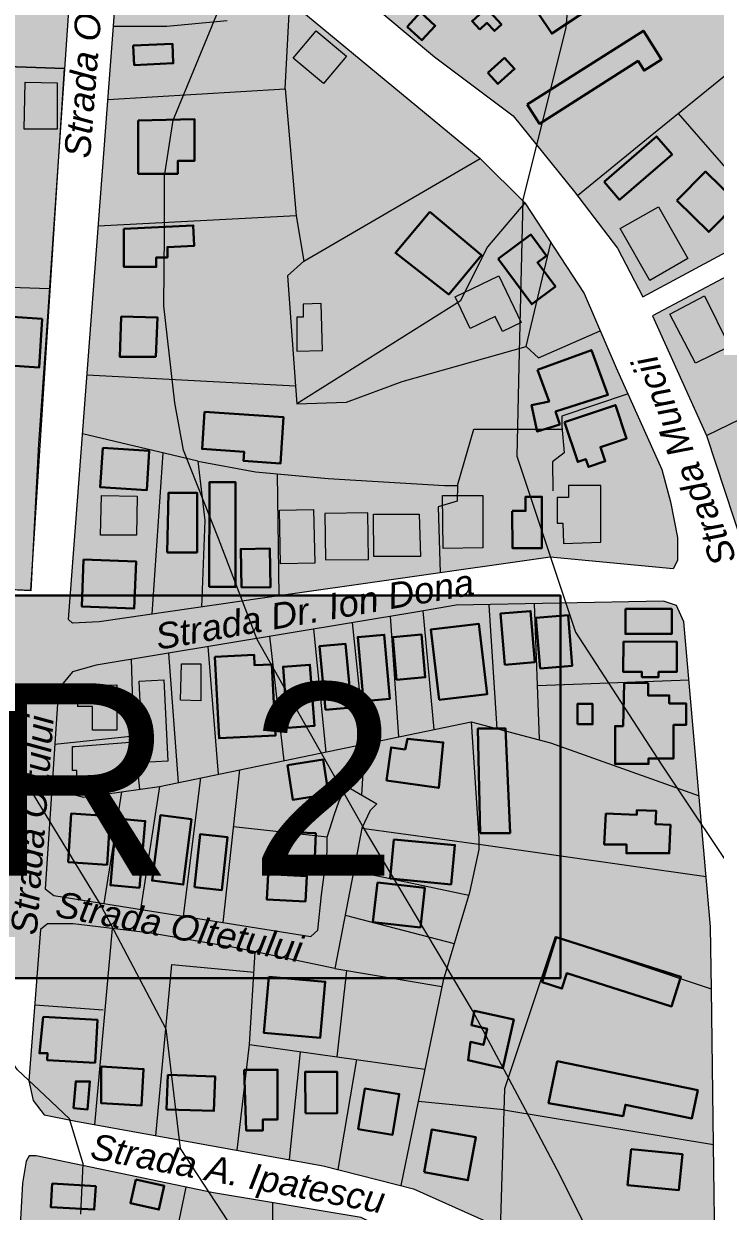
# Model space of a CAD drawing. Header units: metres. Extents: x 783184 to 1587399, y 282652 to 580595.
# Drawn here: x 788290.5 to 788470.4, y 290817.1 to 291125.7 of the extents above; entities that cross this region are included whole.
import ezdxf

# ---------------------------------------------------------------- set-up
doc = ezdxf.new("R2010")
doc.units = ezdxf.units.M
doc.header["$LTSCALE"] = 0.5
for name, color, linetype in [('cladiri', 18, 'CONTINUOUS'), ('curbe  de nivelI', 7, 'CONTINUOUS'), ('denumire strazi', 3, 'CONTINUOUS'), ('locuinte si functiuni complementare', 51, 'CONTINUOUS'), ('strazi', 7, 'CONTINUOUS'), ('UTR-uri', 7, 'CONTINUOUS'), ('zona unitati industriale depozite', 15, 'CONTINUOUS')]:
    doc.layers.add(name, color=color, linetype=linetype)
doc.layers.add('Limite proprietati', color=7, linetype='CONTINUOUS', lineweight=5)
doc.styles.add('ARIAL_ITALIC', font='ariali.ttf')
doc.styles.add('WMF-Arial0', font='arial.ttf')

msp = doc.modelspace()

# ---------------------------------------------------------------- hatches: boundary and pattern name
at = {"layer": 'cladiri', "lineweight": 30}
h = msp.add_hatch(color=0, dxfattribs=at)
h.paths.add_polyline_path([(788293.11459, 291176.64469), (788292.98512, 291168.61002), (788300.78787, 291168.48428), (788300.84367, 291171.94737), (788304.25322, 291171.94737), (788304.25322, 291176.64469)])
h.paths.add_polyline_path([(788293.36213, 291166.13508), (788292.61599, 291160.43179), (788303.01204, 291159.07172), (788303.75818, 291164.77501)])
h.paths.add_polyline_path([(788290.53798, 291144.67966), (788290.008, 291135.55519), (788300.75274, 291134.9311), (788301.28272, 291144.05558)])
h.paths.add_polyline_path([(788295.35325, 291049.05767), (788275.92287, 291050.30241), (788275.11346, 291037.66754), (788294.54383, 291036.4228)])
h.paths.add_polyline_path([(788275.12174, 291020.06308), (788262.89448, 291020.06308), (788261.72998, 290980.21749), (788273.66609, 290980.21749)])
h = msp.add_hatch(color=0, dxfattribs=at)
h.paths.add_polyline_path([(788331.27064, 291154.1648), (788322.91934, 291160.12424), (788316.8046, 291151.55531), (788319.39628, 291149.7059), (788318.13116, 291147.93302), (788323.89077, 291143.82299)])
h.paths.add_polyline_path([(788317.38249, 291134.25465), (788326.64345, 291126.60697), (788329.87961, 291130.52579), (788328.47117, 291131.68888), (788331.95973, 291135.91336), (788324.10721, 291142.39795)])
h.paths.add_polyline_path([(788319.25644, 291114.98097), (788329.4257, 291115.4572), (788329.18799, 291120.53321), (788319.01873, 291120.05699)])
h.paths.add_polyline_path([(788320.33213, 291086.74555), (788330.58888, 291086.74555), (788330.58888, 291090.07127), (788334.90752, 291090.07127), (788334.90752, 291100.94729), (788320.33213, 291100.58776)])
h.paths.add_polyline_path([(788324.98354, 291065.00933), (788327.89485, 291065.00933), (788327.89485, 291067.68365), (788334.89075, 291068.03093), (788334.62914, 291073.30098), (788316.5717, 291072.40458), (788316.5717, 291062.54424), (788324.98354, 291062.54424)])
h.paths.add_polyline_path([(788315.52206, 291039.17029), (788324.88026, 291039.17029), (788325.32879, 291049.34798), (788315.87519, 291049.66605)])
h.paths.add_polyline_path([(788323.18166, 291014.68463), (788311.11462, 291015.46871), (788310.45137, 291005.2613), (788322.51841, 291004.47722)])
h.paths.add_polyline_path([(788319.76049, 290985.96628), (788306.11358, 290986.51602), (788305.6215, 290974.30045), (788319.2684, 290973.75071)])
h.paths.add_polyline_path([(788335.61302, 291003.83274), (788328.22718, 291003.83274), (788327.83845, 290988.29865), (788335.61302, 290988.29865)])
h.paths.add_polyline_path([(788345.62277, 290979.34187), (788345.62277, 291006.5512), (788338.82002, 291006.5512), (788338.72275, 290979.34187)])
h.paths.add_polyline_path([(788354.7569, 290979.31968), (788354.56254, 290989.31974), (788346.98332, 290989.17243), (788347.17768, 290979.17237)])
h.paths.add_polyline_path([(788347.87053, 291014.45088), (788347.70531, 291012.09742), (788357.29125, 291011.42446), (788358.13467, 291023.43842), (788337.58083, 291024.88136), (788336.90264, 291015.22086)])
h.paths.add_polyline_path([(788417.68322, 290989.39052), (788425.33396, 290989.45769), (788425.33396, 291002.80853), (788421.08348, 291002.80853), (788421.08348, 290999.10245), (788417.59796, 290999.10245)])
h.paths.add_polyline_path([(788442.49818, 291029.24685), (788438.18843, 291040.91979), (788424.16243, 291035.74128), (788427.17667, 291027.5772), (788422.63786, 291026.60274), (788424.11496, 291019.72275), (788429.95243, 291021.57548), (788428.88859, 291024.92735)])
h.paths.add_polyline_path([(788424.15001, 291063.71313), (788426.48266, 291065.45167), (788422.39827, 291070.93181), (788413.917, 291064.61065), (788422.6852, 291052.84611), (788428.83382, 291057.42873)])
h.paths.add_polyline_path([(788401.08181, 291055.39075), (788409.60907, 291065.5521), (788396.14673, 291076.84951), (788387.19827, 291066.18625)])
h.paths.add_polyline_path([(788440.55138, 291015.7126), (788447.31557, 291017.96515), (788444.43917, 291026.60274), (788431.17543, 291022.18578), (788434.61494, 291011.85724), (788436.72633, 291012.56036), (788437.39597, 291010.54949), (788441.78412, 291012.01079)])
h = msp.add_hatch(color=0, dxfattribs=at)
h.paths.add_polyline_path([(788431.93929, 291143.63148), (788429.1101, 291146.76881), (788422.63846, 291140.93281), (788425.62177, 291137.62457)])
h.paths.add_polyline_path([(788435.60984, 291135.861), (788424.36925, 291128.49812), (788427.85543, 291123.17592), (788439.09602, 291130.5388)])
h.paths.add_polyline_path([(788418.18932, 291114.00056), (788415.59489, 291116.87249), (788411.27631, 291112.9712), (788413.87075, 291110.09927)])
h.paths.add_polyline_path([(788410.86177, 291129.81313), (788407.15848, 291126.42178), (788409.1411, 291124.25679), (788411.01413, 291125.97204), (788412.94712, 291123.86125), (788414.77739, 291125.53735)])
h.paths.add_polyline_path([(788393.74002, 291128.73957), (788390.26721, 291124.9737), (788394.09701, 291121.44194), (788397.56982, 291125.20781)])
at = {"layer": 'cladiri', "linetype": 'ByBlock', "lineweight": 5}
for points in [[(788374.4879, 291117.29596), (788366.5951, 291123.89549), (788360.64463, 291116.77894), (788368.53743, 291110.17941)], [(788367.85679, 291052.99428), (788363.22701, 291052.85867), (788363.22701, 291049.43498), (788361.56433, 291049.43498), (788361.56433, 291040.63866), (788368.21297, 291040.8334)], [(788320.06618, 291002.90094), (788310.744, 291003.11266), (788310.50993, 290992.8062), (788319.83691, 290992.8062)]]:
    msp.add_hatch(color=256, dxfattribs=at).paths.add_polyline_path(points)
at = {"layer": 'cladiri', "lineweight": 30}
h = msp.add_hatch(color=0, dxfattribs=at)
h.paths.add_polyline_path([(788450.31075, 291116.08134), (788451.89956, 291113.58399), (788456.44206, 291116.47392), (788451.70334, 291123.9224), (788421.51818, 291104.71861), (788424.66808, 291099.76748)])
h.paths.add_polyline_path([(788441.47804, 291084.67824), (788445.5269, 291079.98794), (788459.1856, 291091.77867), (788455.13673, 291096.46898)])
h.paths.add_polyline_path([(788476.15426, 291079.17822), (788467.86715, 291087.32784), (788460.44107, 291079.77648), (788468.72819, 291071.62686)])
h.paths.add_polyline_path([(788486.5054, 291074.5845), (788490.73784, 291078.98198), (788486.72555, 291082.84368), (788482.49311, 291078.44621)])
h.paths.add_polyline_path([(788496.03263, 291100.41087), (788499.81331, 291096.54713), (788511.69639, 291108.17475), (788507.91571, 291112.03849)])
h.paths.add_polyline_path([(788530.03054, 291054.47287), (788532.70369, 291055.49108), (788530.16031, 291062.16835), (788517.88876, 291057.4941), (788522.46938, 291045.46835), (788532.06778, 291049.12439)])
h.paths.add_polyline_path([(788521.93619, 291032.98358), (788526.83638, 291018.08442), (788537.87458, 291021.71477), (788532.97439, 291036.61394)])
h.paths.add_polyline_path([(788519.7283, 291028.5432), (788513.59332, 291026.18979), (788518.80963, 291012.59162), (788524.94461, 291014.94502)])
h.paths.add_polyline_path([(788506.23023, 291019.57046), (788499.67985, 291016.46483), (788507.26723, 291000.46159), (788513.81761, 291003.56722)])
h.paths.add_polyline_path([(788473.33574, 291012.82263), (788476.88949, 291006.09125), (788500.3935, 291018.49991), (788496.83975, 291025.23129)])
at = {"layer": 'cladiri', "linetype": 'ByBlock', "lineweight": 5}
h = msp.add_hatch(color=256, dxfattribs=at)
h.paths.add_polyline_path([(788274.48344, 291079.18294), (788266.88003, 291078.9679), (788266.88003, 291070.07145), (788274.73485, 291070.2936)])
h.paths.add_polyline_path([(788280.43703, 291076.28543), (788276.62755, 291076.28543), (788276.62827, 291076.22001), (788276.70448, 291069.29028), (788280.43703, 291069.29028)])
h.paths.add_polyline_path([(788282.57676, 291107.24458), (788290.39941, 291107.24458), (788290.39941, 291113.27034), (788276.2208, 291113.27034), (788276.62755, 291076.28543), (788282.57676, 291076.28543)])
h.paths.add_polyline_path([(788299.18463, 291110.42014), (788290.89912, 291110.58326), (788290.65893, 291098.38355), (788299.18463, 291098.38355)])
at = {"layer": 'cladiri', "linetype": 'ByBlock', "lineweight": 20}
msp.add_hatch(color=0, dxfattribs=at).paths.add_polyline_path([(788455.59821, 291078.1695), (788445.65357, 291072.48146), (788453.34502, 291059.03417), (788463.28966, 291064.72221)])
at = {"layer": 'cladiri', "linetype": 'ByBlock', "lineweight": 5}
h = msp.add_hatch(color=0, dxfattribs=at)
h.paths.add_polyline_path([(788467.62324, 291054.97495), (788458.59457, 291050.25557), (788465.25592, 291037.51172), (788474.08219, 291041.85782)])
h.paths.add_polyline_path([(788489.77814, 291061.91522), (788485.79122, 291059.76532), (788486.61522, 291058.23723), (788482.65449, 291056.10145), (788488.51185, 291045.23917), (788493.2886, 291047.81498), (788493.83018, 291046.81063), (788497.00109, 291048.52051)])
h.paths.add_polyline_path([(788501.06798, 291065.18725), (788495.34659, 291061.74433), (788500.78766, 291052.70248), (788506.50904, 291056.1454)])
h = msp.add_hatch(color=256, dxfattribs=at)
h.paths.add_polyline_path([(788405.2229, 291055.92909), (788402.71711, 291054.72301), (788403.44241, 291053.2161), (788404.03965, 291053.59057)])
h.paths.add_polyline_path([(788414.10887, 291060.20603), (788405.2229, 291055.92909), (788404.03965, 291053.59057), (788403.44241, 291053.2161), (788406.67286, 291046.50438), (788413.17573, 291049.63431), (788415.03468, 291045.77207), (788419.92356, 291048.12516)])
h = msp.add_hatch(color=256, dxfattribs=at)
h.paths.add_polyline_path([(788365.91332, 290999.51514), (788357.03482, 290999.31054), (788357.35683, 290985.33648), (788366.23533, 290985.54107)])
h.paths.add_polyline_path([(788379.99196, 290998.57505), (788368.81322, 290998.40683), (788368.99469, 290986.34776), (788380.17343, 290986.51599)])
h.paths.add_polyline_path([(788393.36338, 290998.29602), (788381.51441, 290998.23131), (788381.57449, 290987.23178), (788393.75186, 290987.23178)])
h.paths.add_polyline_path([(788403.33921, 291003.08593), (788399.45519, 291003.08593), (788399.49208, 291000.48052), (788403.30867, 291001.60705)])
h.paths.add_polyline_path([(788409.9444, 291003.08593), (788403.33921, 291003.08593), (788403.30867, 291001.60705), (788399.49208, 291000.48052), (788399.64939, 290989.36888), (788409.9444, 290989.51464)])
h.paths.add_polyline_path([(788440.6808, 291005.70623), (788432.19095, 291005.70623), (788432.19095, 291002.60235), (788429.292, 291002.60235), (788429.292, 290995.87729), (788430.74144, 290995.87729), (788430.97104, 290990.5927), (788440.6808, 290991.01457)])
at = {"layer": 'cladiri', "linetype": 'ByBlock', "lineweight": 30}
h = msp.add_hatch(color=256, dxfattribs=at)
h.paths.add_polyline_path([(788318.1765, 290938.97008), (788303.82128, 290937.90087), (788303.19711, 290937.90087), (788303.19711, 290931.66382), (788304.35623, 290931.66382), (788304.35623, 290928.09978), (788318.1765, 290928.09978)])
h.paths.add_polyline_path([(788314.70566, 290953.91933), (788304.44537, 290953.58262), (788304.61961, 290948.27329), (788308.45773, 290948.27329), (788308.45773, 290942.08862), (788314.70566, 290942.08862)])
h.paths.add_polyline_path([(788326.93904, 290955.19252), (788320.52299, 290954.86404), (788321.60732, 290933.68421), (788328.02337, 290934.01269)])
h.paths.add_polyline_path([(788336.59148, 290959.39553), (788331.56387, 290959.39553), (788331.26816, 290949.9385), (788336.59148, 290949.77205)])
h.paths.add_polyline_path([(788355.07899, 290959.22103), (788350.59183, 290958.99129), (788350.45333, 290961.69636), (788340.24523, 290961.17371), (788341.32963, 290939.99387), (788356.02489, 290940.74626)])
h.paths.add_polyline_path([(788364.98659, 290959.13428), (788357.98959, 290958.61241), (788359.17253, 290942.75217), (788366.16953, 290943.27404)])
h.paths.add_polyline_path([(788374.18939, 290964.57398), (788367.45328, 290963.93201), (788369.03053, 290947.38219), (788375.76665, 290948.02416)])
h.paths.add_polyline_path([(788384.2911, 290966.90748), (788377.40982, 290966.29628), (788378.88853, 290949.64793), (788385.76982, 290950.25913)])
h.paths.add_polyline_path([(788393.98915, 290966.98526), (788386.54216, 290966.32286), (788387.53264, 290955.18735), (788394.97964, 290955.84975)])
h.paths.add_polyline_path([(788408.92986, 290969.73737), (788396.44728, 290968.30253), (788398.55217, 290949.99077), (788411.03475, 290951.42561)])
h.paths.add_polyline_path([(788422.34789, 290973.06024), (788414.57253, 290972.42247), (788415.66243, 290959.13487), (788423.4378, 290959.77264)])
h.paths.add_polyline_path([(788432.12568, 290972.02785), (788423.72776, 290971.33332), (788424.81766, 290958.15463), (788433.21558, 290958.84915)])
h.paths.add_polyline_path([(788459.10162, 290973.63457), (788447.02447, 290973.63457), (788447.02447, 290967.13602), (788459.10162, 290967.13602)])
h.paths.add_polyline_path([(788460.36847, 290965.1105), (788446.51772, 290965.19489), (788446.46938, 290957.26161), (788451.33172, 290957.26161), (788451.33172, 290955.91127), (788455.63891, 290955.91127), (788455.63891, 290957.26161), (788460.36847, 290957.26161)])
h.paths.add_polyline_path([(788462.7931, 290949.05577), (788458.43919, 290949.05577), (788458.43919, 290951.13661), (788452.94946, 290951.13661), (788452.94946, 290954.28945), (788446.70259, 290954.44705), (788446.41863, 290943.19155), (788444.33637, 290943.19155), (788444.33637, 290933.35484), (788453.04411, 290933.35484), (788453.04411, 290934.77359), (788459.57501, 290934.77359), (788459.57501, 290943.4753), (788462.7931, 290943.4753)])
h.paths.add_polyline_path([(788438.49314, 290948.94622), (788434.56839, 290948.94622), (788434.56839, 290943.64618), (788438.49314, 290943.64618)])
h.paths.add_polyline_path([(788415.85838, 290942.51037), (788408.68506, 290942.51037), (788409.26358, 290915.34024), (788417.01535, 290915.34024)])
h.paths.add_polyline_path([(788399.63234, 290938.90606), (788390.32842, 290939.8266), (788389.70304, 290937.11207), (788386.09098, 290937.61732), (788384.88454, 290928.99249), (788398.46355, 290927.09305)])
h.paths.add_polyline_path([(788368.40926, 290934.47558), (788359.09467, 290933.00972), (788360.50859, 290924.02514), (788369.82318, 290925.491)])
h.paths.add_polyline_path([(788366.50032, 290915.33105), (788357.47914, 290915.6975), (788357.13636, 290907.25902), (788366.15753, 290906.89257)])
h.paths.add_polyline_path([(788364.15336, 290904.1907), (788354.10538, 290904.70375), (788353.76774, 290898.09102), (788363.81571, 290897.57797)])
h.paths.add_polyline_path([(788343.55381, 290914.26413), (788336.41996, 290915.04115), (788334.92595, 290901.32458), (788342.0598, 290900.54755)])
h.paths.add_polyline_path([(788334.179, 290918.96016), (788326.07869, 290919.98455), (788323.93104, 290903.00214), (788332.03135, 290901.97775)])
h.paths.add_polyline_path([(788322.11778, 290918.49709), (788314.57014, 290919.14678), (788313.07619, 290901.79113), (788320.62383, 290901.14144)])
h.paths.add_polyline_path([(788313.01043, 290919.78651), (788302.9002, 290920.42549), (788302.10083, 290907.77763), (788312.21106, 290907.13864)])
h = msp.add_hatch(color=256, dxfattribs=at)
h.paths.add_polyline_path([(788402.66878, 290912.21858), (788386.81806, 290913.7216), (788385.85157, 290903.52917), (788401.70229, 290902.02615)])
h.paths.add_polyline_path([(788394.84814, 290901.15259), (788382.52262, 290902.53015), (788381.37062, 290892.22278), (788393.69614, 290890.84522)])
h.paths.add_polyline_path([(788429.06255, 290888.29493), (788425.34247, 290876.60505), (788430.5252, 290874.95574), (788431.80256, 290878.9697), (788459.03358, 290870.30396), (788461.4763, 290877.97988)])
h.paths.add_polyline_path([(788458.79877, 290917.49726), (788454.888, 290917.68336), (788455.05057, 290921.09972), (788450.02719, 290921.33877), (788449.9678, 290920.09067), (788441.90865, 290920.47418), (788441.52542, 290912.42065), (788447.28144, 290912.42065), (788447.28144, 290910.10424), (788458.44696, 290910.10424)])
h.paths.add_polyline_path([(788465.85766, 290848.55987), (788429.26602, 290856.0668), (788427.02836, 290845.15962), (788446.41337, 290841.81296), (788447.01418, 290844.74152), (788464.34489, 290841.18605)])
h.paths.add_polyline_path([(788461.8592, 290831.85085), (788448.53118, 290833.18274), (788447.59794, 290823.84388), (788460.92596, 290822.512)])
h.paths.add_polyline_path([(788417.96985, 290866.86239), (788407.81177, 290869.15575), (788406.96952, 290865.42517), (788411.06128, 290864.50139), (788410.11302, 290860.30125), (788406.72222, 290861.06678), (788406.10847, 290856.311), (788415.12795, 290854.27469)])
h.paths.add_polyline_path([(788408.08996, 290836.28994), (788396.72244, 290838.33393), (788394.71563, 290827.17321), (788406.08314, 290825.12921)])
h.paths.add_polyline_path([(788388.18588, 290847.48964), (788379.28338, 290848.95488), (788377.54663, 290838.4027), (788386.44913, 290836.93746)])
h.paths.add_polyline_path([(788372.05845, 290853.25906), (788363.72192, 290853.25906), (788363.86226, 290842.4615), (788372.05845, 290842.56803)])
h.paths.add_polyline_path([(788368.94588, 290876.70181), (788354.26904, 290878.00871), (788352.97358, 290863.46034), (788367.65042, 290862.15344)])
h.paths.add_polyline_path([(788356.55283, 290853.82233), (788347.86898, 290853.82233), (788348.42474, 290838.06348), (788352.73193, 290838.06348), (788352.73193, 290840.90978), (788356.55283, 290840.90978)])
h.paths.add_polyline_path([(788340.29665, 290852.08677), (788328.00033, 290852.5033), (788327.69684, 290843.544), (788339.99316, 290843.12746)])
h.paths.add_polyline_path([(788321.70627, 290854.0181), (788310.7054, 290854.65726), (788310.7054, 290845.13852), (788321.15509, 290844.5314)])
h.paths.add_polyline_path([(788307.76328, 290850.8224), (788304.05368, 290850.8224), (788303.44244, 290843.85935), (788307.12368, 290843.5362)])
h.paths.add_polyline_path([(788309.68202, 290866.80094), (788295.61109, 290867.56791), (788294.58778, 290858.11721), (788296.73248, 290858.11721), (788296.63497, 290856.3283), (788309.07423, 290855.65026)])
at = {"layer": 'cladiri', "lineweight": 30}
h = msp.add_hatch(color=0, dxfattribs=at)
h.paths.add_polyline_path([(788296.10811, 290757.01), (788287.50794, 290757.5563), (788287.22711, 290753.13539), (788290.49796, 290752.92762), (788290.58116, 290754.23743), (788292.26295, 290754.1306), (788292.18561, 290752.91313), (788295.83315, 290752.68144)])
h.paths.add_polyline_path([(788307.99729, 290749.87987), (788296.76481, 290746.19276), (788298.97033, 290739.47383), (788310.2028, 290743.16094)])
h.paths.add_polyline_path([(788321.42902, 290762.48946), (788315.36009, 290762.13626), (788315.75373, 290755.3722), (788321.82267, 290755.7254)])
h.paths.add_polyline_path([(788330.5183, 290763.08885), (788325.40856, 290762.61429), (788326.40884, 290751.84389), (788331.51858, 290752.31844)])
h.paths.add_polyline_path([(788342.3077, 290769.30464), (788334.08316, 290769.30464), (788334.08316, 290756.64666), (788338.41773, 290756.64666), (788338.41773, 290762.75357), (788342.3077, 290762.75357)])
h.paths.add_polyline_path([(788331.37007, 290781.8648), (788317.03538, 290781.8648), (788317.03538, 290775.63837), (788331.37007, 290775.63837)])
h.paths.add_polyline_path([(788313.5703, 290785.48866), (788291.91352, 290785.15323), (788291.91352, 290775.25518), (788313.72357, 290775.59298)])
h.paths.add_polyline_path([(788310.6214, 290798.45168), (788296.89274, 290798.15025), (788296.89274, 290789.10715), (788310.6214, 290789.10715)])
h.paths.add_polyline_path([(788305.79375, 290811.74079), (788295.23323, 290811.43934), (788295.23323, 290802.69767), (788305.79375, 290802.69767)])
h.paths.add_polyline_path([(788309.24395, 290823.55521), (788297.93157, 290824.22394), (788297.57168, 290818.13609), (788308.88407, 290817.46736)])
h.paths.add_polyline_path([(788327.08039, 290823.62533), (788319.67028, 290825.31744), (788318.27082, 290819.18889), (788325.68093, 290817.49679)])
h.paths.add_polyline_path([(788350.95115, 290810.03975), (788338.02906, 290812.03607), (788337.24506, 290806.96126), (788344.11548, 290805.89985), (788343.66043, 290802.9544), (788349.7121, 290802.01948)])
h.paths.add_polyline_path([(788374.99185, 290800.65132), (788367.02235, 290800.65132), (788367.02235, 290803.68937), (788357.58478, 290803.68937), (788357.58478, 290800.65132), (788351.29307, 290800.65132), (788351.29307, 290794.99426), (788374.99185, 290795.4133)])
h.paths.add_polyline_path([(788348.36286, 290786.488), (788341.61729, 290786.488), (788341.61729, 290773.15643), (788348.36286, 290773.15643)])
h.paths.add_polyline_path([(788370.13369, 290787.23792), (788357.77672, 290786.78407), (788357.92382, 290782.77882), (788370.28079, 290783.23267)])
h.paths.add_polyline_path([(788377.22081, 290781.79159), (788359.95736, 290780.52078), (788360.44496, 290773.89686), (788368.9942, 290774.52619), (788369.11999, 290772.81747), (788377.8342, 290773.45895)])
h.paths.add_polyline_path([(788414.62815, 290792.38696), (788408.66226, 290793.58127), (788407.10237, 290785.78923), (788413.06826, 290784.59492)])
h.paths.add_polyline_path([(788391.17266, 290808.20428), (788377.96348, 290814.48063), (788375.95582, 290810.25532), (788389.16501, 290803.97897)])
at = {"layer": 'locuinte si functiuni complementare', "linetype": 'ByBlock', "lineweight": 5}
h = msp.add_hatch(color=256, dxfattribs=at)
h.paths.add_polyline_path([(788247.37554, 291010.44953), (788233.63572, 291042.47863), (788217.25282, 290977.45985), (788239.37993, 290978.71174)])
h.paths.add_polyline_path([(788259.39457, 291058.15834), (788237.73077, 291058.73065), (788233.63572, 291042.47863), (788247.37554, 291010.44953)])
h.paths.add_polyline_path([(788257.69929, 291088.16101), (788245.07035, 291087.85925), (788237.73077, 291058.73065), (788259.38572, 291058.31488)])
h.paths.add_polyline_path([(788273.64405, 291115.06352), (788252.79842, 291116.79334), (788245.07035, 291087.85925), (788275.24482, 291088.58025)])
h.paths.add_polyline_path([(788304.06004, 291156.5695), (788265.88179, 291166.18937), (788252.79842, 291116.79334), (788273.64405, 291115.06352), (788301.12766, 291114.10843)])
h.paths.add_polyline_path([(788305.47872, 291177.11219), (788275.38489, 291203.90423), (788265.88179, 291166.18937), (788304.06004, 291156.5695)])
for points in [[(788420.88247, 291079.2071), (788409.25681, 291090.69386), (788316.92905, 291167.06903), (788316.89215, 291165.20671), (788302.14941, 290970.91337), (788303.21505, 290969.93755), (788310.12269, 290970.30454), (788352.61739, 290976.38358), (788427.42449, 290987.08505), (788459.47542, 290984.09128), (788460.60353, 290986.23261), (788460.60353, 290992.20579), (788458.79859, 291001.44729), (788456.54237, 291009.89987), (788444.66776, 291036.32773), (788436.30763, 291055.60168)], [(788469.95739, 290834.42456), (788415.42267, 290843.41419), (788415.58596, 290848.85639), (788428.80001, 290888.3602), (788469.41081, 290874.77586), (788469.19113, 290890.99337), (788462.26991, 290970.31483), (788460.33228, 290974.48425), (788456.90406, 290975.67553), (788403.01607, 290974.56657), (788309.35353, 290959.02818), (788303.18351, 290957.28614), (788299.60321, 290952.87072), (788296.06166, 290900.88745), (788298.37684, 290899.133), (788365.16542, 290888.4378), (788367.04118, 290890.12433), (788367.97906, 290899.30656), (788369.47965, 290910.36271), (788369.47965, 290914.29794), (788371.35535, 290920.29447), (788372.48084, 290923.48014), (788374.50212, 290927.51879), (788382.40815, 290922.94333), (788380.65687, 290921.19375), (788378.49037, 290916.59441), (788376.86554, 290907.93679), (788371.43392, 290880.14037), (788346.21546, 290885.40925), (788323.60264, 290889.33224), (788303.38543, 290891.77183), (788296.75053, 290891.77183), (788294.85486, 290890.28381), (788291.89779, 290850.93535), (788293.00086, 290845.86612), (788295.86881, 290842.11929), (788304.47282, 290840.35611), (788368.45098, 290828.89525), (788391.91601, 290822.88298), (788411.10944, 290814.28735), (788427.87614, 290803.04689), (788439.76345, 290795.53163), (788447.04107, 290793.79538), (788453.55829, 290793.68686), (788461.81349, 290794.55501), (788468.65664, 290797.48492), (788470.39456, 290802.15109)], [(788427.07067, 290783.06809), (788429.28707, 290784.63112), (788429.28707, 290788.53865), (788427.85295, 290790.36219), (788423.15932, 290792.83696), (788378.28648, 290815.41827), (788339.91328, 290821.82555), (788293.72955, 290831.47728), (788291.90422, 290831.47728), (788291.122, 290830.04453), (788290.20934, 290824.31347), (788284.26038, 290717.34824), (788357.61088, 290751.21028)]]:
    msp.add_hatch(color=256, dxfattribs=at).paths.add_polyline_path(points)
h = msp.add_hatch(color=256, dxfattribs=at)
h.paths.add_polyline_path([(788478.05008, 291082.59437), (788460.87786, 291102.41202), (788453.49737, 291096.41922), (788434.55791, 291081.04078), (788444.93823, 291067.44737), (788451.52095, 291054.71898), (788486.0873, 291073.319)])
h.paths.add_polyline_path([(788508.1441, 291115.08244), (788505.26544, 291118.55333), (788494.81037, 291131.15938), (788473.17869, 291112.40003), (788460.87786, 291102.41202), (788478.05008, 291082.59437)])
h.paths.add_polyline_path([(788524.90391, 291094.20608), (788514.73849, 291107.13135), (788508.1441, 291115.08244), (788478.05008, 291082.59437), (788486.0873, 291073.319)])
h = msp.add_hatch(color=256, dxfattribs=at)
h.paths.add_polyline_path([(788500.79543, 291034.60026), (788468.16093, 291018.69754), (788477.60863, 290990.03263), (788481.39592, 290984.77556), (788486.5874, 290986.33149), (788507.87239, 290998.51961), (788515.99395, 291003.41085)])
h.paths.add_polyline_path([(788470.41301, 291058.49317), (788454.05096, 291049.82694), (788468.16093, 291018.69754), (788484.47818, 291026.6489)])
h.paths.add_polyline_path([(788499.07775, 291048.35304), (788489.43668, 291068.56914), (788470.41301, 291058.49317), (788484.47818, 291026.6489), (788500.79543, 291034.60026)])
h.paths.add_polyline_path([(788499.98385, 291074.31841), (788493.29769, 291070.61414), (788489.43668, 291068.56914), (788499.07775, 291048.35304), (788500.79543, 291034.60026), (788504.18329, 291027.64792), (788520.80795, 291037.6358)])
h.paths.add_polyline_path([(788526.64597, 291089.08975), (788499.98385, 291074.31841), (788520.80795, 291037.6358), (788537.4326, 291047.62367)])
h.paths.add_polyline_path([(788537.4326, 291047.62367), (788504.18329, 291027.64792), (788515.99395, 291003.41085), (788544.4722, 291020.56197)])
at = {"layer": 'UTR-uri', "lineweight": 30}
msp.add_hatch(color=255, dxfattribs=at).paths.add_polyline_path([(788430.13894, 290877.60662), (788430.13894, 290977.10871), (788135.82656, 290977.10871), (788135.82656, 290877.60662)])
at = {"layer": 'zona unitati industriale depozite', "linetype": 'ByBlock', "lineweight": 5}
for points in [[(788494.81037, 291131.15938), (788487.69019, 291139.74443), (788469.30043, 291167.3477), (788445.6822, 291196.26589), (788430.28951, 291188.6227), (788431.83158, 291185.51711), (788428.79053, 291184.00709), (788405.71646, 291172.54973), (788353.05282, 291154.19905), (788397.37087, 291117.18168), (788417.83311, 291101.77034), (788433.81932, 291082.008), (788434.55791, 291081.04078), (788453.49737, 291096.41922), (788473.17869, 291112.40003)], [(788301.12766, 291114.10843), (788273.64405, 291115.06352), (788275.24482, 291088.58025), (788257.69929, 291088.16101), (788259.39469, 291058.15834), (788239.37993, 290978.71174), (788262.31425, 290979.83082), (788292.37931, 290978.5167)], [(788469.41081, 290874.77586), (788428.80001, 290888.3602), (788415.58596, 290848.85639), (788415.42267, 290843.41419), (788469.95739, 290834.42456)]]:
    msp.add_hatch(color=256, dxfattribs=at).paths.add_polyline_path(points)

# ---------------------------------------------------------------- linework, layer by layer
at = {"layer": 'cladiri', "color": 0, "lineweight": 30}
for points in [[(788424.36925, 291128.49812), (788435.60984, 291135.861), (788439.09602, 291130.5388), (788427.85543, 291123.17592), (788424.36925, 291128.49812)], [(788409.1411, 291124.25679), (788411.01413, 291125.97204), (788412.94712, 291123.86125), (788414.77739, 291125.53735), (788410.86177, 291129.81313), (788407.15848, 291126.42178), (788409.1411, 291124.25679)], [(788390.26721, 291124.9737), (788394.09701, 291121.44194), (788397.56982, 291125.20781), (788393.74002, 291128.73957), (788390.26721, 291124.9737)], [(788421.51818, 291104.71861), (788451.70334, 291123.9224), (788456.44206, 291116.47392), (788451.89956, 291113.58399), (788450.31075, 291116.08134), (788424.66808, 291099.76748), (788421.51818, 291104.71861)], [(788319.01873, 291120.05699), (788329.18799, 291120.53321), (788329.4257, 291115.4572), (788319.25644, 291114.98097), (788319.01873, 291120.05699)], [(788411.27631, 291112.9712), (788415.59489, 291116.87249), (788418.18932, 291114.00056), (788413.87075, 291110.09927), (788411.27631, 291112.9712)], [(788320.33213, 291100.58776), (788334.90752, 291100.94729), (788334.90752, 291090.07127), (788330.58888, 291090.07127), (788330.58888, 291086.74555), (788320.33213, 291086.74555), (788320.33213, 291100.58776)], [(788441.47804, 291084.67824), (788455.13673, 291096.46898), (788459.1856, 291091.77867), (788445.5269, 291079.98794), (788441.47804, 291084.67824)], [(788460.44107, 291079.77648), (788467.86715, 291087.32784), (788476.15426, 291079.17822), (788468.72819, 291071.62686), (788460.44107, 291079.77648)], [(788396.14673, 291076.84951), (788409.60907, 291065.5521), (788401.08181, 291055.39075), (788387.19827, 291066.18625), (788396.14673, 291076.84951)], [(788316.5717, 291072.40458), (788334.62914, 291073.30098), (788334.89075, 291068.03093), (788327.89485, 291067.68365), (788327.89485, 291065.00933), (788324.98354, 291065.00933), (788324.98354, 291062.54424), (788316.5717, 291062.54424), (788316.5717, 291072.40458)], [(788413.917, 291064.61065), (788422.39827, 291070.93181), (788426.48266, 291065.45167), (788424.15001, 291063.71313), (788428.83382, 291057.42873), (788422.6852, 291052.84611), (788413.917, 291064.61065)], [(788295.35325, 291049.05767), (788294.54383, 291036.4228), (788275.11346, 291037.66754), (788275.92287, 291050.30241), (788295.35325, 291049.05767)], [(788315.87519, 291049.66605), (788315.52206, 291039.17029), (788324.88026, 291039.17029), (788325.32879, 291049.34798), (788315.87519, 291049.66605)], [(788424.16243, 291035.74128), (788438.18843, 291040.91979), (788442.49818, 291029.24685), (788428.88859, 291024.92735), (788429.95243, 291021.57548), (788424.11496, 291019.72275), (788422.63786, 291026.60274), (788427.17667, 291027.5772), (788424.16243, 291035.74128)], [(788337.58083, 291024.88136), (788358.13467, 291023.43842), (788357.29125, 291011.42446), (788347.70531, 291012.09742), (788347.87053, 291014.45088), (788336.90264, 291015.22086), (788337.58083, 291024.88136)], [(788431.17543, 291022.18578), (788444.43917, 291026.60274), (788447.31557, 291017.96515), (788440.55138, 291015.7126), (788441.78412, 291012.01079), (788437.39597, 291010.54949), (788436.72633, 291012.56036), (788434.61494, 291011.85724), (788431.17543, 291022.18578)], [(788311.11462, 291015.46871), (788323.18166, 291014.68463), (788322.51841, 291004.47722), (788310.45137, 291005.2613), (788311.11462, 291015.46871)], [(788338.72284, 290979.36654), (788338.82002, 291006.5512), (788345.62277, 291006.5512), (788345.62277, 290979.34187), (788338.72275, 290979.34187)], [(788327.83845, 290988.29865), (788328.22718, 291003.83274), (788335.61302, 291003.83274), (788335.61302, 290988.29865), (788327.83845, 290988.29865)], [(788417.59823, 290999.07186), (788417.68322, 290989.39052), (788425.33396, 290989.45769), (788425.33396, 291002.80853), (788421.08348, 291002.80853), (788421.08348, 290999.10245), (788417.59796, 290999.10245)], [(788347.17768, 290979.17237), (788346.98332, 290989.17243), (788354.56254, 290989.31974), (788354.7569, 290979.31968), (788347.17768, 290979.17237)], [(788306.11358, 290986.51602), (788319.76049, 290985.96628), (788319.2684, 290973.75071), (788305.6215, 290974.30045), (788306.11358, 290986.51602)], [(788297.93157, 290824.22394), (788309.24395, 290823.55521), (788308.88407, 290817.46736), (788297.57168, 290818.13609), (788297.93157, 290824.22394)], [(788319.67028, 290825.31744), (788327.08039, 290823.62533), (788325.68093, 290817.49679), (788318.27082, 290819.18889), (788319.67028, 290825.31744)]]:
    msp.add_lwpolyline(points, dxfattribs=at)
at = {"layer": 'cladiri', "linetype": 'ByBlock', "lineweight": 5}
for points in [[(788366.5951, 291123.89549), (788374.4879, 291117.29596), (788368.53743, 291110.17941), (788360.64463, 291116.77894), (788366.5951, 291123.89549)], [(788290.65893, 291098.38355), (788290.89912, 291110.58326), (788299.18463, 291110.42014), (788299.18463, 291098.38355), (788290.65893, 291098.38355)], [(788402.71711, 291054.72301), (788414.10887, 291060.20603), (788419.92356, 291048.12516), (788415.03468, 291045.77207), (788413.17573, 291049.63431), (788406.67286, 291046.50438), (788402.71711, 291054.72301)], [(788368.21297, 291040.8334), (788367.85679, 291052.99428), (788363.22701, 291052.85867), (788363.22701, 291049.43498), (788361.56433, 291049.43498), (788361.56433, 291040.63866), (788368.21297, 291040.8334)], [(788430.97104, 290990.5927), (788440.6808, 290991.01457), (788440.6808, 291005.70623), (788432.19095, 291005.70623), (788432.19095, 291002.60235), (788429.292, 291002.60235), (788429.292, 290995.87729), (788430.74144, 290995.87729), (788430.97104, 290990.5927)], [(788310.744, 291003.11266), (788320.06618, 291002.90094), (788319.83691, 290992.8062), (788310.50993, 290992.8062), (788310.744, 291003.11266)], [(788399.64939, 290989.36888), (788399.45519, 291003.08593), (788409.9444, 291003.08593), (788409.9444, 290989.51464), (788399.64939, 290989.36888)], [(788357.35683, 290985.33648), (788357.03482, 290999.31054), (788365.91332, 290999.51514), (788366.23533, 290985.54107), (788357.35683, 290985.33648)], [(788381.51441, 290998.23131), (788393.36338, 290998.29602), (788393.75186, 290987.23178), (788381.57449, 290987.23178), (788381.51441, 290998.23131)], [(788331.26816, 290949.9385), (788331.56387, 290959.39553), (788336.59148, 290959.39553), (788336.59148, 290949.77205), (788331.26816, 290949.9385)], [(788304.62374, 290948.14747), (788304.44537, 290953.58262), (788314.70566, 290953.91933), (788314.70566, 290942.08862), (788308.45773, 290942.08862), (788308.45773, 290948.27329), (788304.61961, 290948.27329)], [(788321.60732, 290933.68421), (788320.52299, 290954.86404), (788326.93904, 290955.19252), (788328.02337, 290934.01269), (788321.60732, 290933.68421)], [(788303.82128, 290937.90087), (788318.1765, 290938.97008), (788318.1765, 290928.09978), (788304.35623, 290928.09978), (788304.35623, 290931.66382), (788303.19711, 290931.66382), (788303.19711, 290937.90087), (788303.82128, 290937.90087)]]:
    msp.add_lwpolyline(points, dxfattribs=at)
at = {"layer": 'cladiri', "color": 0, "linetype": 'ByBlock', "lineweight": 20}
msp.add_lwpolyline([(788445.65357, 291072.48146), (788455.59821, 291078.1695), (788463.28966, 291064.72221), (788453.34502, 291059.03417), (788445.65357, 291072.48146)], dxfattribs=at)
at = {"layer": 'cladiri', "color": 0, "linetype": 'ByBlock', "lineweight": 5}
msp.add_lwpolyline([(788458.59457, 291050.25557), (788467.62324, 291054.97495), (788474.08219, 291041.85782), (788465.25592, 291037.51172), (788458.59457, 291050.25557)], dxfattribs=at)
at = {"layer": 'cladiri', "linetype": 'ByBlock', "lineweight": 5}
msp.add_lwpolyline([(788368.81322, 290998.40683), (788368.99469, 290986.34776), (788380.17343, 290986.51599), (788379.99196, 290998.57505), (788368.81322, 290998.40683)], close=True, dxfattribs=at)
at = {"layer": 'cladiri', "linetype": 'ByBlock', "lineweight": 30}
for points in [[(788415.66243, 290959.13487), (788414.57253, 290972.42247), (788422.34789, 290973.06024), (788423.4378, 290959.77264), (788415.66243, 290959.13487)], [(788424.81766, 290958.15463), (788423.72776, 290971.33332), (788432.12568, 290972.02785), (788433.21558, 290958.84915), (788424.81766, 290958.15463)], [(788447.02447, 290973.63457), (788459.10162, 290973.63457), (788459.10162, 290967.13602), (788447.02447, 290967.13602), (788447.02447, 290973.63457)], [(788398.55217, 290949.99077), (788396.44728, 290968.30253), (788408.92986, 290969.73737), (788411.03475, 290951.42561), (788398.55217, 290949.99077)], [(788378.88853, 290949.64793), (788377.40982, 290966.29628), (788384.2911, 290966.90748), (788385.76982, 290950.25913), (788378.88853, 290949.64793)], [(788387.53264, 290955.18735), (788386.54216, 290966.32286), (788393.98915, 290966.98526), (788394.97964, 290955.84975), (788387.53264, 290955.18735)], [(788369.03053, 290947.38219), (788367.45328, 290963.93201), (788374.18939, 290964.57398), (788375.76665, 290948.02416), (788369.03053, 290947.38219)], [(788446.51772, 290965.19489), (788460.36847, 290965.1105), (788460.36847, 290957.26161), (788455.63891, 290957.26161), (788455.63891, 290955.91127), (788451.33172, 290955.91127), (788451.33172, 290957.26161), (788446.46938, 290957.26161), (788446.51772, 290965.19489)], [(788340.24523, 290961.17371), (788341.32963, 290939.99387), (788356.02489, 290940.74626), (788355.07899, 290959.22103), (788350.59183, 290958.99129), (788350.45333, 290961.69636), (788340.24523, 290961.17371)], [(788359.17253, 290942.75217), (788357.98959, 290958.61241), (788364.98659, 290959.13428), (788366.16953, 290943.27404), (788359.17253, 290942.75217)], [(788446.70259, 290954.44705), (788446.41863, 290943.19155), (788444.33637, 290943.19155), (788444.33637, 290933.35484), (788453.04411, 290933.35484), (788453.04411, 290934.77359), (788459.57501, 290934.77359), (788459.57501, 290943.4753), (788462.7931, 290943.4753), (788462.7931, 290949.05577), (788458.43919, 290949.05577), (788458.43919, 290951.13661), (788452.94946, 290951.13661), (788452.94946, 290954.28945), (788446.70259, 290954.44705)], [(788434.56839, 290943.64618), (788434.56839, 290948.94622), (788438.49314, 290948.94622), (788438.49314, 290943.64618), (788434.56839, 290943.64618)], [(788409.26358, 290915.34024), (788408.68506, 290942.51037), (788415.85838, 290942.51037), (788417.01535, 290915.34024), (788409.26358, 290915.34024)], [(788384.89347, 290929.05638), (788386.09098, 290937.61732), (788389.70304, 290937.11207), (788390.32842, 290939.8266), (788399.63234, 290938.90606), (788398.46355, 290927.09305), (788384.88454, 290928.99249)], [(788359.09467, 290933.00972), (788368.40926, 290934.47558), (788369.82318, 290925.491), (788360.50859, 290924.02514), (788359.09467, 290933.00972)], [(788302.10083, 290907.77763), (788302.9002, 290920.42549), (788313.01043, 290919.78651), (788312.21106, 290907.13864), (788302.10083, 290907.77763)], [(788314.57014, 290919.14678), (788313.07619, 290901.79113), (788320.62383, 290901.14144), (788322.11778, 290918.49709), (788314.57014, 290919.14678)], [(788334.179, 290918.96016), (788332.03135, 290901.97775), (788323.93104, 290903.00214), (788326.07869, 290919.98455), (788334.179, 290918.96016)], [(788441.90865, 290920.47418), (788449.9678, 290920.09067), (788450.02719, 290921.33877), (788455.05057, 290921.09972), (788454.888, 290917.68336), (788458.79877, 290917.49726), (788458.44696, 290910.10424), (788447.28144, 290910.10424), (788447.28144, 290912.42065), (788441.52542, 290912.42065), (788441.90865, 290920.47418)], [(788334.92595, 290901.32458), (788336.41996, 290915.04115), (788343.55381, 290914.26413), (788342.0598, 290900.54755), (788334.92595, 290901.32458)], [(788357.47914, 290915.6975), (788366.50032, 290915.33105), (788366.15753, 290906.89257), (788357.13636, 290907.25902), (788357.47914, 290915.6975)], [(788386.81806, 290913.7216), (788402.66878, 290912.21858), (788401.70229, 290902.02615), (788385.85157, 290903.52917), (788386.81806, 290913.7216)], [(788354.10538, 290904.70375), (788364.15336, 290904.1907), (788363.81571, 290897.57797), (788353.76774, 290898.09102), (788354.10538, 290904.70375)], [(788382.52262, 290902.53015), (788394.84814, 290901.15259), (788393.69614, 290890.84522), (788381.37062, 290892.22278), (788382.52262, 290902.53015)], [(788429.06255, 290888.29493), (788461.4763, 290877.97988), (788459.03358, 290870.30396), (788431.80256, 290878.9697), (788430.5252, 290874.95574), (788425.34247, 290876.60505), (788429.06255, 290888.29493)], [(788354.26904, 290878.00871), (788368.94588, 290876.70181), (788367.65042, 290862.15344), (788352.97358, 290863.46034), (788354.26904, 290878.00871)], [(788295.61109, 290867.56791), (788309.68202, 290866.80094), (788309.07423, 290855.65026), (788296.63497, 290856.3283), (788296.73248, 290858.11721), (788294.58778, 290858.11721), (788295.61109, 290867.56791)], [(788415.12795, 290854.27469), (788417.96985, 290866.86239), (788407.81177, 290869.15575), (788406.96952, 290865.42517), (788411.06128, 290864.50139), (788410.11302, 290860.30125), (788406.72222, 290861.06678), (788406.10847, 290856.311), (788415.12795, 290854.27469)], [(788310.7054, 290854.65726), (788321.70627, 290854.0181), (788321.15509, 290844.5314), (788310.7054, 290845.13852), (788310.7054, 290854.65726)], [(788429.26602, 290856.0668), (788465.85766, 290848.55987), (788464.34489, 290841.18605), (788447.01418, 290844.74152), (788446.41337, 290841.81296), (788427.02836, 290845.15962), (788429.26602, 290856.0668)], [(788328.00033, 290852.5033), (788340.29665, 290852.08677), (788339.99316, 290843.12746), (788327.69684, 290843.544), (788328.00033, 290852.5033)], [(788347.86898, 290853.82233), (788348.42474, 290838.06348), (788352.73193, 290838.06348), (788352.73193, 290840.90978), (788356.55283, 290840.90978), (788356.55283, 290853.82233), (788347.86898, 290853.82233)], [(788363.86088, 290842.56803), (788363.72192, 290853.25906), (788372.05845, 290853.25906), (788372.05845, 290842.56803), (788363.86226, 290842.4615)], [(788377.54663, 290838.4027), (788379.28338, 290848.95488), (788388.18588, 290847.48964), (788386.44913, 290836.93746), (788377.54663, 290838.4027)], [(788394.71563, 290827.17321), (788396.72244, 290838.33393), (788408.08996, 290836.28994), (788406.08314, 290825.12921), (788394.71563, 290827.17321)], [(788448.53118, 290833.18274), (788461.8592, 290831.85085), (788460.92596, 290822.512), (788447.59794, 290823.84388), (788448.53118, 290833.18274)]]:
    msp.add_lwpolyline(points, dxfattribs=at)
msp.add_lwpolyline([(788303.44244, 290843.85935), (788304.05368, 290850.8224), (788307.76328, 290850.8224), (788307.12368, 290843.5362), (788303.44244, 290843.85935)], close=True, dxfattribs=at)
at = {"layer": 'curbe  de nivelI', "color": 21, "lineweight": 5}
for points in [[(788136.01233, 291404.74755), (788154.88171, 291412.34368), (788172.04756, 291415.61788), (788187.64103, 291415.094), (788205.33103, 291408.93853), (788217.64852, 291401.47335), (788229.04878, 291391.91266), (788248.49417, 291369.21318), (788305.52391, 291297.02651), (788318.6683, 291284.41457), (788339.69931, 291271.27712), (788354.42103, 291264.70842), (788370.45712, 291259.97894), (788387.54485, 291255.51221), (788397.34395, 291247.54968), (788408.911, 291229.15727), (788417.58629, 291208.66288), (788431.35737, 291173.98726), (788433.99439, 291153.42927), (788431.53501, 291124.75096)], [(788334.76781, 291113.64182), (788343.53659, 291134.96789)], [(788431.53501, 291124.75096), (788420.3405, 291079.99652), (788419.3228, 291036.76775), (788418.81395, 291013.37339), (788434.07924, 290967.6018), (788456.51763, 290932.98031), (788478.22899, 290900.4305), (788519.09741, 290864.68951), (788570.18296, 290816.82211), (788602.11145, 290793.20757), (788639.78702, 290778.52821), (788678.73974, 290757.46658), (788718.33107, 290748.53131)], [(788256.68658, 291117.31321), (788248.81901, 291085.2546), (788250.6346, 291039.28377), (788260.92302, 290987.26411), (788274.23736, 290950.97134), (788291.78814, 290927.38102), (788310.54938, 290896.53218), (788327.49496, 290864.47354), (788331.17843, 290833.38439), (788354.17599, 290798.30138), (788378.9892, 290765.63788), (788389.88281, 290743.86223), (788412.27517, 290720.27191), (788436.48312, 290706.96455), (788459.48074, 290700.91576), (788484.89908, 290687.00354)], [(788483.76199, 290763.18483), (788469.45765, 290768.84692), (788459.40219, 290775.35828), (788452.46246, 290784.9838), (788448.49351, 290793.53523), (788438.29639, 290809.81368), (788430.08201, 290826.37523), (788421.00054, 290843.43384), (788407.26274, 290869.19625), (788378.6269, 290917.24829), (788351.2722, 290965.70378), (788341.16993, 290991.97653), (788332.10549, 291014.89205), (788329.79201, 291027.23304), (788326.94824, 291052.45786), (788327.126, 291071.2877), (788327.12522, 291086.10763), (788329.43579, 291100.67409), (788334.76781, 291113.64182)], [(788305.41095, 290816.29398), (788305.96523, 290829.40414), (788302.45499, 290841.03712), (788295.98885, 290847.13056), (788288.93741, 290853.85378), (788282.84071, 290862.34769), (788274.15756, 290879.88946), (788268.98465, 290894.10752), (788265.6592, 290901.49353), (788257.8987, 290915.25684), (788248.66133, 290928.367), (788239.7934, 290937.78416), (788226.30684, 290944.6162), (788215.27466, 290948.881), (788201.4186, 290953.86654), (788184.60658, 290953.12793), (788168.16401, 290948.69632), (788152.82994, 290940.57174), (788140.82133, 290932.63176)]]:
    msp.add_lwpolyline(points, dxfattribs=at)
at = {"layer": 'Limite proprietati', "color": 0, "lineweight": 5}
for p, q in [((788358.56162, 291108.78506), (788359.73519, 291131.65903)), ((788343.42203, 291126.49761), (788327.71386, 291125.01714)), ((788327.71386, 291125.01714), (788313.84261, 291125.01714)), ((788473.17869, 291112.40003), (788453.49737, 291096.41922)), ((788312.40513, 291106.07261), (788358.56162, 291108.78506)), ((788358.56162, 291108.78506), (788361.35895, 291075.80845)), ((788478.05008, 291082.59437), (788460.87786, 291102.41202)), ((788453.49737, 291096.41922), (788434.55791, 291081.04078)), ((788363.41207, 291063.98823), (788409.25681, 291090.69386)), ((788420.88247, 291079.2071), (788411.19668, 291067.7353)), ((788361.35895, 291075.80845), (788309.90628, 291073.14048)), ((788361.35895, 291075.80845), (788363.41207, 291063.98823)), ((788411.19668, 291067.7353), (788404.03965, 291053.59057)), ((788421.2132, 291041.81246), (788427.66927, 291068.82113)), ((788363.41207, 291063.98823), (788359.14548, 291060.23872)), ((788359.14548, 291060.23872), (788361.19688, 291031.54721)), ((788404.03965, 291053.59057), (788361.54231, 291026.94448)), ((788424.38215, 291038.93439), (788440.50393, 291045.92726)), ((788388.92182, 291032.71806), (788421.2132, 291041.81246)), ((788421.2132, 291041.81246), (788424.38215, 291038.93439)), ((788361.19688, 291031.54721), (788306.96529, 291034.3815)), ((788361.19688, 291031.54721), (788361.54231, 291026.94448)), ((788374.51752, 291027.39362), (788388.92182, 291032.71806)), ((788361.54231, 291026.94448), (788374.51752, 291027.39362)), ((788447.71876, 291029.53749), (788430.53476, 291023.71115)), ((788430.53476, 291023.71115), (788430.53476, 291021.12543)), ((788430.53476, 291021.12543), (788431.07024, 291014.17071)), ((788335.77899, 291012.01992), (788305.81077, 291019.16618)), ((788403.39282, 291005.68161), (788407.56205, 291020.35029)), ((788407.56205, 291020.35029), (788430.59444, 291020.35029)), ((788326.6769, 291014.19042), (788323.87772, 290972.27225)), ((788335.77899, 291012.01992), (788337.59171, 290996.62687)), ((788335.77899, 291012.01992), (788350.82443, 291009.30351)), ((788431.07024, 291014.17071), (788428.03577, 291011.85247)), ((788428.03577, 291011.85247), (788428.12501, 291004.36277)), ((788350.82443, 291009.30351), (788369.67654, 291007.49257)), ((788356.41735, 291008.76625), (788356.88785, 290976.99449)), ((788369.67654, 291007.49257), (788399.94868, 291005.68161)), ((788399.94868, 291005.68161), (788403.39282, 291005.68161)), ((788403.39282, 291005.68161), (788403.30867, 291001.60705)), ((788403.30867, 291001.60705), (788398.36679, 291000.14837)), ((788398.36679, 291000.14837), (788398.86157, 290982.999)), ((788337.59171, 290996.62687), (788336.77086, 290974.11667)), ((788330.54447, 290812.44904), (788332.81408, 290823.30918)), ((788355.4627, 290801.81533), (788355.30185, 290819.25608))]:
    msp.add_line(p, q, dxfattribs=at)
at = {"layer": 'Limite proprietati', "color": 0, "linetype": 'ByBlock', "lineweight": 5}
msp.add_lwpolyline([(788301.12766, 291114.10843), (788273.64405, 291115.06352), (788275.24482, 291088.58025), (788257.69929, 291088.16101), (788259.39469, 291058.15834), (788239.37993, 290978.71174), (788262.31425, 290979.83082), (788292.37931, 290978.5167)], close=True, dxfattribs=at)
at = {"layer": 'Limite proprietati', "linetype": 'ByBlock', "lineweight": 5}
for points in [[(788275.24482, 291088.58025), (788273.64405, 291115.06352), (788301.12766, 291114.10843)], [(788297.16966, 291056.79618), (788259.39459, 291058.15794)], [(788424.6959, 290939.78048), (788423.3664, 290974.98536)], [(788385.81666, 290971.71323), (788388.0429, 290940.35343)], [(788394.33483, 290973.12637), (788397.21147, 290942.24946)], [(788411.54509, 290974.56657), (788413.62736, 290942.46582)], [(788375.97316, 290970.08022), (788379.27141, 290938.53951)], [(788354.43917, 290966.50778), (788358.15594, 290934.17291)], [(788365.89865, 290968.40888), (788369.08482, 290936.43296)], [(788338.38285, 290963.84408), (788341.12648, 290930.65127)], [(788319.20767, 290940.63285), (788318.59806, 290960.56183)], [(788330.7638, 290928.5083), (788328.27224, 290962.16675)], [(788463.59771, 290955.0975), (788463.59771, 290955.0975), (788424.17369, 290953.60866)], [(788297.83244, 290926.87908), (788306.10064, 290924.69804), (788325.84261, 290927.49062), (788406.89843, 290944.25269), (788427.51134, 290938.77894), (788466.22318, 290925.00791)], [(788406.89843, 290944.25269), (788408.91981, 290913.92119), (788408.91981, 290911.08259), (788406.48505, 290899.93092), (788399.58642, 290877.01932), (788388.58712, 290823.73592)], [(788298.62274, 290938.47923), (788319.20767, 290940.63285), (788320.65933, 290926.75742)], [(788378.45514, 290925.23106), (788379.27141, 290938.53951)], [(788346.68954, 290931.80169), (788342.28523, 290892.10172)], [(788336.47686, 290929.68975), (788332.02495, 290893.74476)], [(788315.97162, 290926.09433), (788311.32221, 290897.06)], [(788325.84261, 290927.49062), (788320.88245, 290895.52906)], [(788369.47965, 290914.29794), (788345.04837, 290917.00834)], [(788378.49037, 290916.59441), (788408.91981, 290912.50189)], [(788408.91981, 290912.50189), (788468.05021, 290904.06897)], [(788376.39988, 290905.55378), (788406.26109, 290899.1871)], [(788374.14973, 290894.03858), (788402.48649, 290886.65098)], [(788313.49404, 290890.55204), (788308.95354, 290839.55344)], [(788469.41081, 290874.77586), (788428.80001, 290888.3602), (788415.58596, 290848.85639), (788414.48095, 290812.02708)], [(788346.05698, 290832.90685), (788349.26009, 290860.39511), (788350.76132, 290884.45949)], [(788324.90561, 290836.69584), (788329.02063, 290881.22085), (788350.43581, 290879.24166)], [(788371.43392, 290880.14037), (788399.26036, 290875.43977)], [(788372.04423, 290857.18262), (788374.60581, 290879.60455)], [(788311.22379, 290869.30367), (788293.37632, 290870.60958)], [(788349.26009, 290860.39511), (788394.82837, 290853.97013)], [(788359.65791, 290830.47042), (788362.49177, 290858.52948)], [(788372.28046, 290827.91405), (788377.14105, 290856.46399)], [(788415.42267, 290843.41419), (788393.08905, 290845.5444)], [(788415.42267, 290843.41419), (788469.95739, 290834.42456)]]:
    msp.add_lwpolyline(points, dxfattribs=at)
at = {"layer": 'Limite proprietati', "color": 0, "linetype": 'ByBlock', "lineweight": 5}
msp.add_lwpolyline([(788468.16093, 291018.69754), (788500.79543, 291034.60026), (788515.99395, 291003.41085)], dxfattribs=at)
at = {"layer": 'strazi', "color": 0, "lineweight": 20}
for points in [[(788524.90391, 291094.20608), (788514.73849, 291107.13135), (788505.26544, 291118.55333), (788487.69019, 291139.74443), (788469.30043, 291167.3477), (788442.81096, 291199.78145), (788430.91073, 291214.35211), (788412.43172, 291228.8259), (788390.21892, 291244.49034), (788383.06752, 291249.5335), (788374.10591, 291254.00845), (788282.84212, 291217.31775), (788282.84212, 291213.42356), (788353.05282, 291154.19905), (788397.37087, 291117.18168), (788417.83311, 291101.77034), (788433.81932, 291082.008), (788444.93823, 291067.44737), (788451.52095, 291054.71898)], [(788217.25282, 290977.45985), (788275.38489, 291203.90423), (788305.47872, 291177.11219), (788296.84785, 291052.13633), (788294.39134, 291016.56586), (788292.36787, 290978.30023), (788292.36787, 290978.30023), (788292.36787, 290978.30023), (788292.36787, 290978.30023), (788292.36787, 290978.30023), (788262.31425, 290979.83082), (788255.91571, 290979.52223)], [(788454.05096, 291049.82694), (788468.16093, 291018.69754), (788477.60863, 290990.03263), (788481.39592, 290984.77556), (788486.5874, 290986.33149), (788507.87239, 290998.51961), (788544.4722, 291020.56197), (788526.64597, 291089.08975), (788493.29769, 291070.61414)]]:
    msp.add_lwpolyline(points, close=True, dxfattribs=at)
for points in [[(788316.92905, 291167.06903), (788409.25681, 291090.69386), (788420.88247, 291079.2071), (788436.30763, 291055.60168), (788444.66776, 291036.32773), (788456.54237, 291009.89987), (788458.79859, 291001.44729), (788460.60353, 290992.20579), (788460.60353, 290986.23261), (788459.47542, 290984.09128), (788427.42449, 290987.08505), (788352.61739, 290976.38358), (788310.12269, 290970.30454), (788303.21505, 290969.93755), (788302.14941, 290970.91337), (788316.89215, 291165.20671), (788316.92905, 291167.06903)], [(788470.39456, 290802.15109), (788469.95739, 290834.42456), (788469.41081, 290874.77586), (788469.19113, 290890.99337), (788462.26991, 290970.31483), (788460.33228, 290974.48425), (788456.90406, 290975.67553), (788403.01607, 290974.56657), (788392.53149, 290972.8272), (788309.35353, 290959.02818), (788303.18351, 290957.28614), (788299.60321, 290952.87072), (788296.06166, 290900.88745), (788298.37684, 290899.133), (788310.25694, 290897.23058), (788331.50796, 290893.82755), (788365.16542, 290888.4378), (788367.04118, 290890.12433), (788367.97906, 290899.30656), (788369.47965, 290910.36271), (788369.47965, 290914.29794), (788371.35535, 290920.29447), (788372.48084, 290923.48014), (788374.50212, 290927.51879), (788382.40815, 290922.94333), (788380.65687, 290921.19375), (788378.49037, 290916.59441), (788376.86554, 290907.93679), (788371.43392, 290880.14037), (788346.21546, 290885.40925), (788323.60264, 290889.33224), (788303.38543, 290891.77183), (788296.75053, 290891.77183), (788294.85486, 290890.28381), (788291.89779, 290850.93535), (788293.00086, 290845.86612), (788295.86881, 290842.11929), (788304.47282, 290840.35611), (788368.45098, 290828.89525), (788391.91601, 290822.88298), (788411.10944, 290814.28735)], [(788284.26038, 290717.34824), (788357.61088, 290751.21028), (788427.07067, 290783.06809), (788429.28707, 290784.63112), (788429.28707, 290788.53865), (788427.85295, 290790.36219), (788423.15932, 290792.83696), (788378.28648, 290815.41827), (788339.91328, 290821.82555), (788293.72955, 290831.47728), (788291.90422, 290831.47728), (788291.122, 290830.04453), (788290.20934, 290824.31347), (788284.26038, 290717.34824)]]:
    msp.add_lwpolyline(points, dxfattribs=at)
at = {"layer": 'UTR-uri', "color": 0, "lineweight": 30}
msp.add_lwpolyline([(788135.82656, 290977.10871), (788430.13894, 290977.10871), (788430.13894, 290877.60662), (788135.82656, 290877.60662), (788135.82656, 290977.10871)], dxfattribs=at)

# ---------------------------------------------------------------- texts
at = {"layer": 'denumire strazi', "color": 0, "lineweight": 30, "style": 'ARIAL_ITALIC'}
for s, rotation, p in [('Strada Oltului', 85.4903085, (788307.75943, 291090.63172)), ('Strada Muncii', 111.5596673, (788476.06145, 290986.54262)), ('Strada Dr. Ion Dona', 9.9108577, (788325.45926, 290962.97733)), ('Strada Oltului', 85.4903085, (788293.8782, 290888.68987)), ('Strada Oltetului', 349.3451357, (788298.44049, 290893.71791)), ('Strada A. Ipatescu', 349.3451357, (788307.52012, 290830.77068))]:
    msp.add_text(s, height=6.75, rotation=rotation, dxfattribs=at).set_placement(p)
at = {"layer": 'UTR-uri', "color": 200, "linetype": 'ByBlock', "lineweight": 25, "style": 'WMF-Arial0'}
msp.add_text('UTR 2', height=50.0143, dxfattribs=at).set_placement((788185.99403, 290904.28551, -0.18698))

doc.saveas('drawing.dxf')
